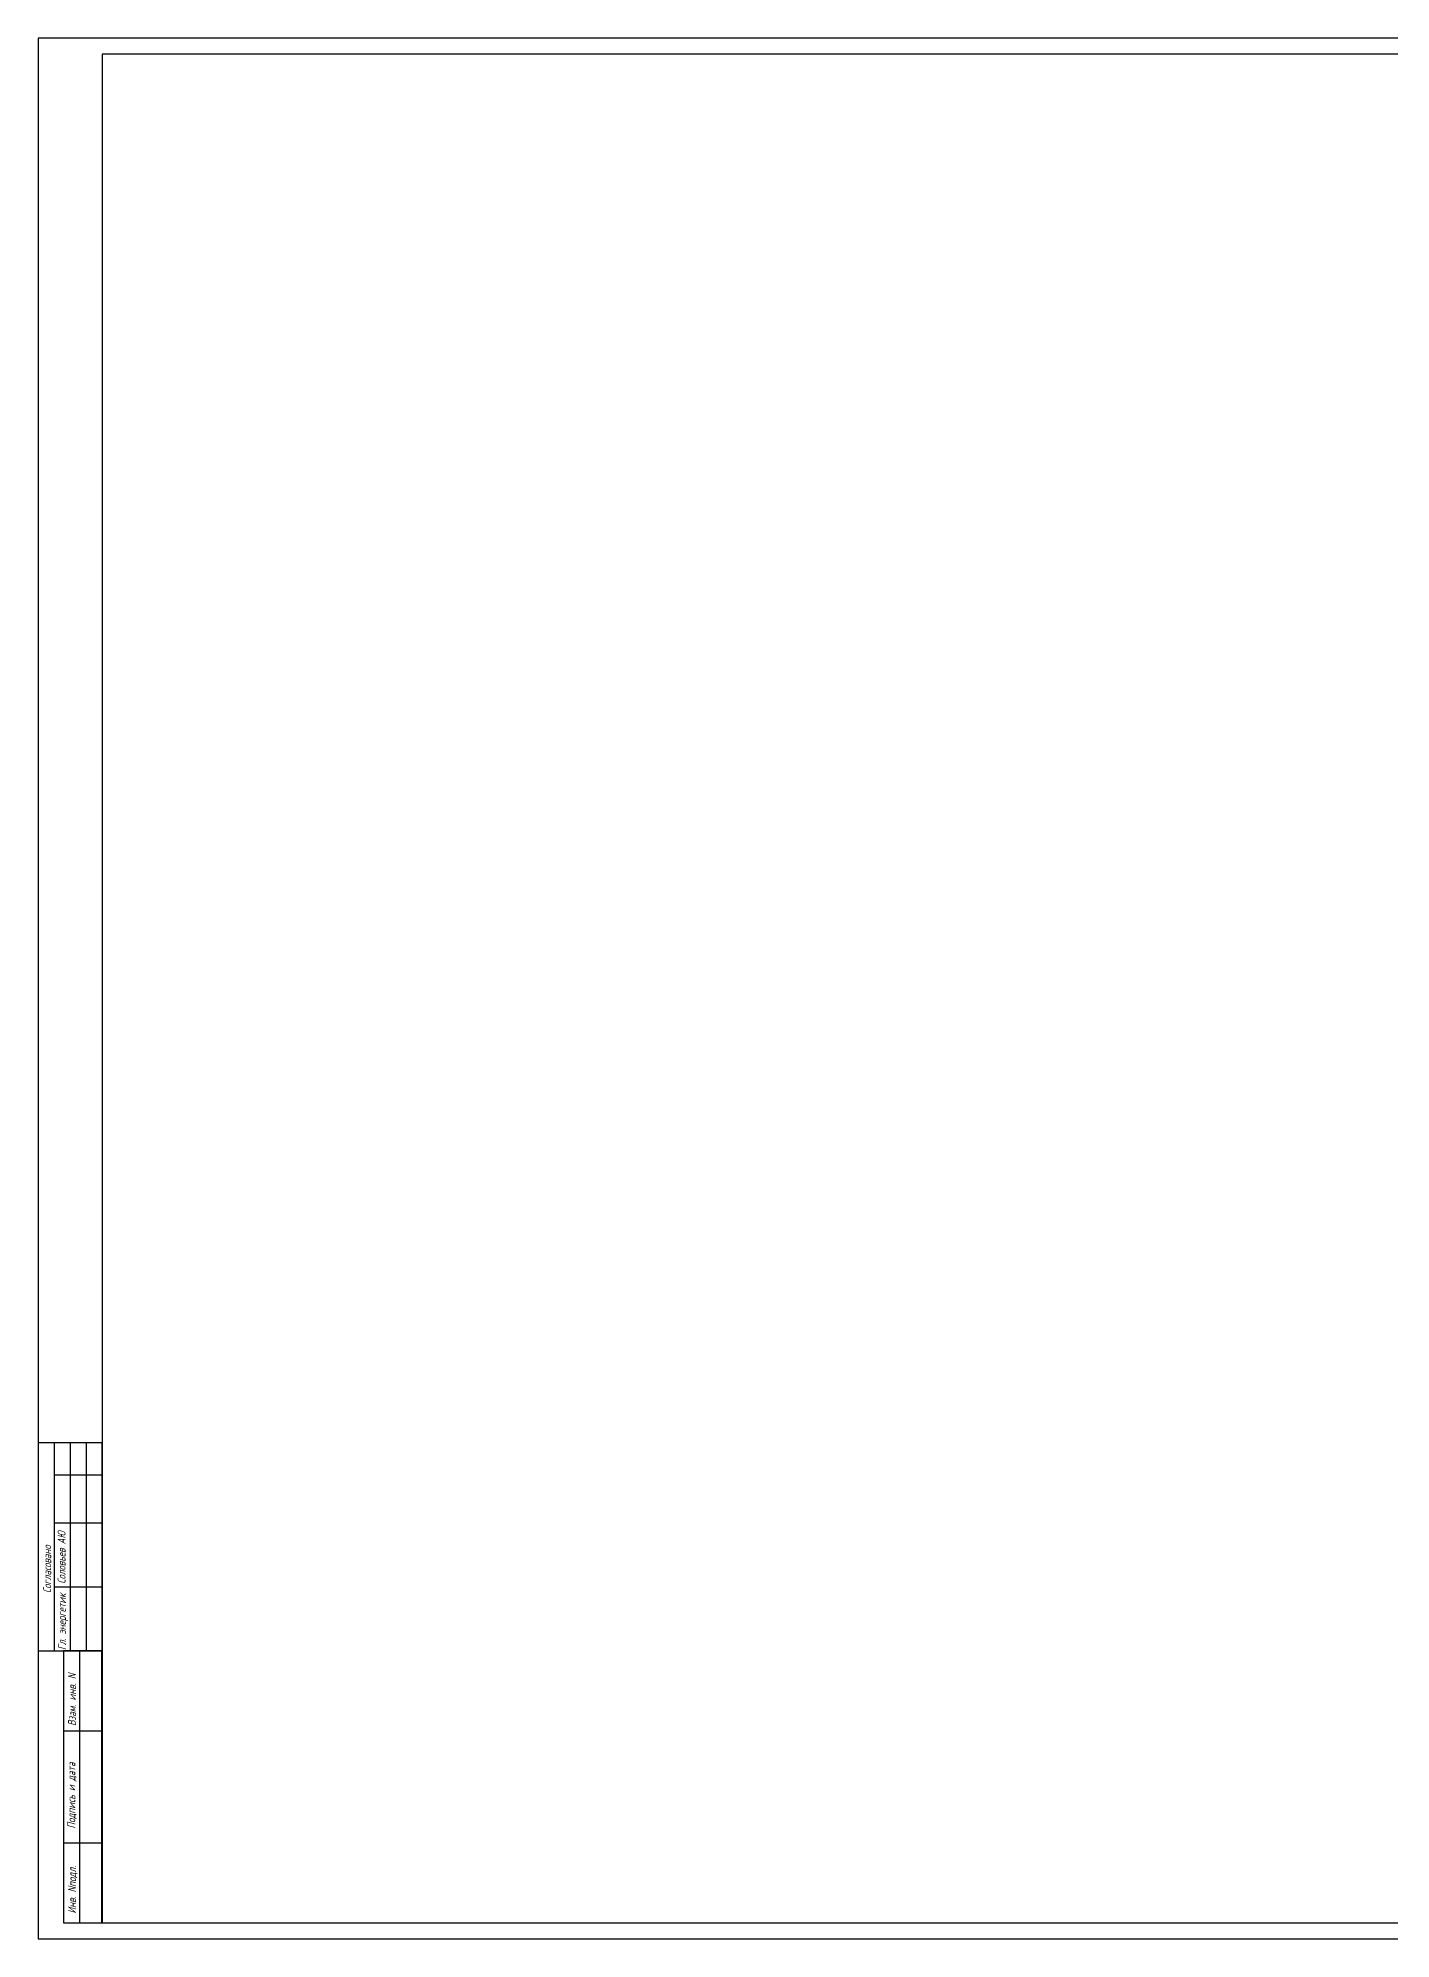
# Model space of a CAD drawing. Header units: millimetres. Extents: x 409 to 1826, y -2285 to 789.
# Drawn here: x 409 to 832, y -478 to 116 of the extents above; entities that cross this region are included whole.
import ezdxf

# ---------------------------------------------------------------- set-up
doc = ezdxf.new("R2010")
doc.units = ezdxf.units.MM
for name, color, linetype, lineweight in [('1-основная - 053', 2, 'Continuous', 53), ('1-основная-05', 2, 'Continuous', 50), ('3 Тонк - 0.25', 140, 'Continuous', 25), ('7-тонкая.текст-02', 4, 'Continuous', 30), ('Архитек.-025', 140, 'Continuous', 25)]:
    doc.layers.add(name, color=color, linetype=linetype, lineweight=lineweight)
doc.styles.add('GOST тип А', font='GOST_A.TTF', dxfattribs={"oblique": 15})

msp = doc.modelspace()

# ---------------------------------------------------------------- linework, layer by layer
at = {"layer": '1-основная - 053', "color": 7, "lineweight": 30}
for p, q in [((429, -387.5), (429, -322.5)), ((428.994, -472.5), (428.994, -387.5)), ((416.994, -472.5), (428.994, -472.5))]:
    msp.add_line(p, q, dxfattribs=at)
at = {"layer": '1-основная - 053', "color": 7, "linetype": 'Continuous', "lineweight": 30}
msp.add_line((428.994, -387.5), (416.994, -387.5), dxfattribs=at)
at = {"layer": '1-основная-05', "color": 7, "lineweight": 30}
for p, q in [((429, -322.5), (409, -322.5)), ((409, -322.5), (409, -387.5)), ((414, -322.5), (414, -387.5)), ((414.038, -332.5), (429, -332.5)), ((414, -347.5), (429, -347.5)), ((414.038, -367.5), (429, -367.5)), ((409, -387.5), (429, -387.5)), ((416.994, -387.5), (416.994, -472.5)), ((421.994, -387.5), (421.994, -472.5)), ((416.994, -412.5), (428.994, -412.5)), ((416.994, -447.5), (428.994, -447.5))]:
    msp.add_line(p, q, dxfattribs=at)
msp.add_lwpolyline([(429, -472.5), (1455, -472.5), (1455, 111.5), (429, 111.5)], close=True, dxfattribs=at)
at = {"layer": '3 Тонк - 0.25', "color": 7, "lineweight": 30}
for p, q in [((419, -322.5), (419, -387.5)), ((424, -322.5), (424, -387.5))]:
    msp.add_line(p, q, dxfattribs=at)
at = {"layer": 'Архитек.-025', "color": 7, "lineweight": 30}
msp.add_lwpolyline([(409, -477.5), (1460, -477.5), (1460, 116.5), (409, 116.5)], close=True, dxfattribs=at)

# ---------------------------------------------------------------- texts
at = {"layer": '7-тонкая.текст-02', "color": 7, "lineweight": 30, "ltscale": 0.6, "style": 'GOST тип А', "oblique": 15}
for s, p in [('Соловьев АЮ', (417.604, -366.506)), ('Гл. энергетик', (417.73, -387.228))]:
    msp.add_text(s, height=2.5, rotation=90, dxfattribs=at).set_placement(p)
at = {"layer": '7-тонкая.текст-02', "color": 7, "lineweight": 30, "style": 'GOST тип А', "oblique": 15}
for s, p in [('Согласовано', (413.113, -369.411)), ('Взам. инв. N', (420.888, -410.951)), ('Подпись и дата', (420.652, -443.029)), ('Инв. Nподл.', (420.888, -469.566))]:
    msp.add_text(s, height=2.5, rotation=90, dxfattribs=at).set_placement(p)

doc.saveas('drawing.dxf')
